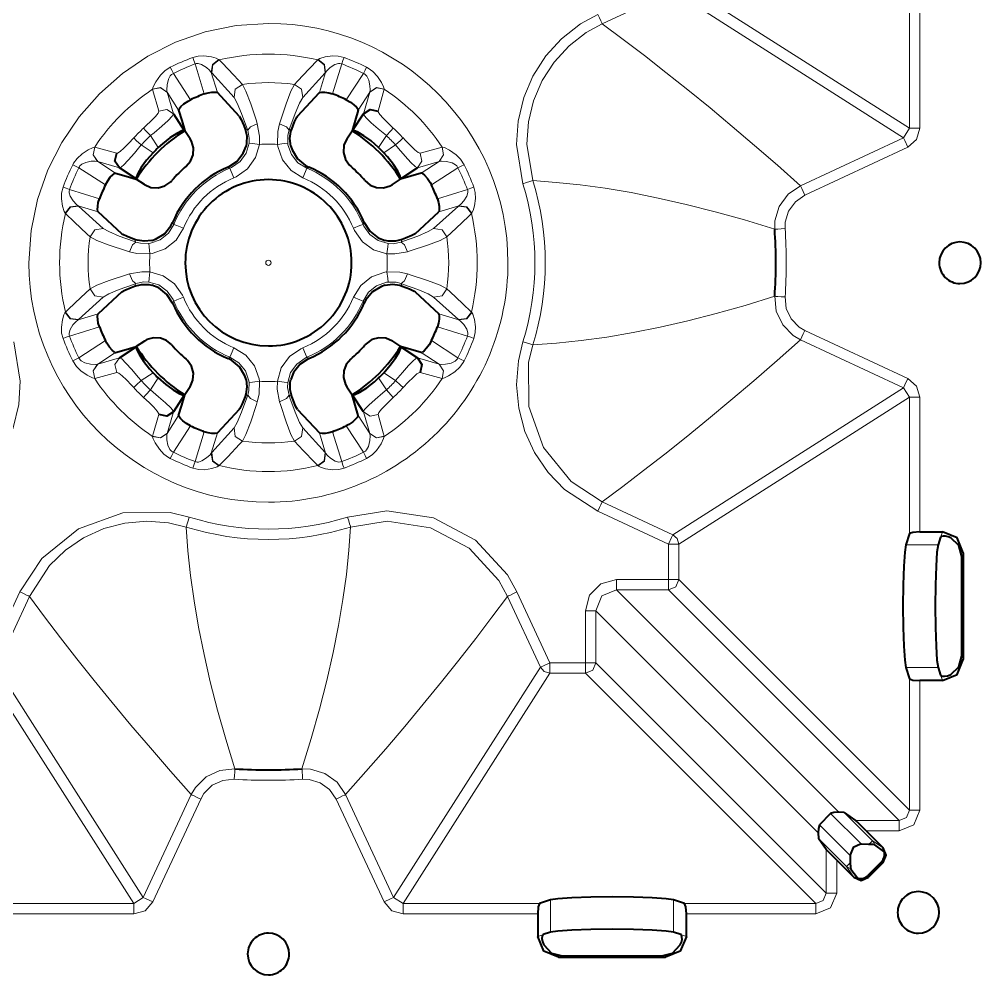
# Model space of a CAD drawing. Header units: millimetres. Extents: x 0 to 2941, y -405 to 1422.
# Drawn here: x 170.1 to 262.6, y 279.7 to 371.6 of the extents above; entities that cross this region are included whole.
import ezdxf

# ---------------------------------------------------------------- set-up
doc = ezdxf.new("R2010")
doc.units = ezdxf.units.MM
doc.layers.add('FINE', color=9, linetype='Continuous')
doc.layers.add('OUTLINE', color=7, linetype='Continuous')

msp = doc.modelspace()

# ---------------------------------------------------------------- linework, layer by layer
at = {"layer": 'FINE', "lineweight": 9}
for p, q in [((233.541, 375.257), (255.713, 361.132)), ((232.965, 374.352), (226.161, 371.179)), ((255.137, 360.227), (232.965, 374.352)), ((255.713, 361.132), (255.713, 374.247)), ((256.711, 374.08), (256.711, 361.132)), ((187.902, 364.438), (187.019, 367.323)), ((189.295, 367.736), (189.33, 367.704)), ((201.114, 367.323), (200.232, 364.438)), ((184.928, 366.416), (186.58, 363.873)), ((188.573, 366.501), (189.165, 364.566)), ((188.61, 366.456), (188.573, 366.501)), ((190.76, 364.08), (188.61, 366.456)), ((199.523, 366.456), (197.373, 364.08)), ((198.969, 364.566), (199.56, 366.501)), ((199.56, 366.501), (199.523, 366.456)), ((182.93, 364.886), (182.928, 364.898)), ((184.31, 364.621), (184.314, 364.611)), ((185.434, 362.887), (184.314, 364.611)), ((184.314, 364.611), (184.936, 362.524)), ((203.819, 364.611), (202.699, 362.887)), ((203.197, 362.524), (203.819, 364.611)), ((203.819, 364.611), (203.823, 364.621)), ((205.205, 364.898), (205.203, 364.886)), ((255.137, 360.227), (255.713, 361.132)), ((205.406, 360.424), (204.659, 359.274)), ((245.233, 355.609), (255.137, 360.227)), ((255.559, 359.322), (245.655, 354.704)), ((177.646, 357.943), (179.371, 356.823)), ((210.487, 357.943), (208.4, 357.321)), ((208.763, 356.823), (210.487, 357.943)), ((212.293, 357.329), (209.749, 355.678)), ((174.934, 355.238), (177.819, 354.355)), ((210.314, 354.355), (213.199, 355.238)), ((177.691, 353.092), (175.756, 353.684)), ((175.756, 353.684), (175.801, 353.647)), ((175.801, 353.647), (178.177, 351.497)), ((209.956, 351.497), (212.332, 353.647)), ((212.377, 353.684), (210.442, 353.092)), ((212.332, 353.647), (212.377, 353.684)), ((178.177, 344.884), (175.801, 342.733)), ((212.332, 342.733), (209.956, 344.884)), ((174.521, 343.419), (174.553, 343.454)), ((175.756, 342.697), (177.691, 343.288)), ((210.442, 343.288), (212.377, 342.697)), ((175.801, 342.733), (175.756, 342.697)), ((212.377, 342.697), (212.332, 342.733)), ((213.199, 341.143), (210.314, 342.025)), ((245.655, 341.677), (255.559, 337.059)), ((175.841, 339.052), (178.384, 340.703)), ((179.371, 339.558), (177.646, 338.438)), ((210.487, 338.438), (208.763, 339.558)), ((177.646, 338.438), (179.733, 339.06)), ((232.965, 322.029), (255.137, 336.154)), ((255.713, 335.249), (233.541, 321.124)), ((255.713, 322.134), (255.713, 335.249)), ((256.711, 335.249), (256.711, 322.3)), ((203.819, 331.77), (203.197, 333.857)), ((184.314, 331.77), (185.434, 333.494)), ((202.699, 333.494), (203.819, 331.77)), ((188.61, 329.925), (190.76, 332.301)), ((197.373, 332.301), (199.523, 329.925)), ((203.206, 329.965), (201.554, 332.508)), ((187.019, 329.058), (187.902, 331.943)), ((189.165, 331.815), (188.573, 329.88)), ((199.56, 329.88), (198.969, 331.815)), ((200.232, 331.943), (201.114, 329.058)), ((205.203, 331.495), (205.205, 331.483)), ((188.573, 329.88), (188.61, 329.925)), ((199.523, 329.925), (199.56, 329.88)), ((198.838, 328.645), (198.803, 328.677)), ((226.161, 325.202), (232.965, 322.029)), ((258.888, 322.3), (258.732, 321.816)), ((232.543, 317.714), (232.543, 321.124)), ((233.541, 321.124), (233.541, 317.714)), ((258.468, 321.059), (255.362, 321.059)), ((260.758, 319.937), (260.871, 320.289)), ((227.538, 317.714), (232.543, 317.714)), ((233.541, 317.714), (255.713, 295.542)), ((217.96, 316.518), (221.133, 309.714)), ((232.543, 316.716), (227.538, 316.716)), ((227.538, 316.716), (248.915, 295.339)), ((254.715, 294.544), (232.543, 316.716)), ((220.228, 309.292), (217.055, 316.096)), ((260.871, 310.01), (260.758, 310.363)), ((167.905, 309.292), (182.03, 287.12)), ((206.103, 287.12), (220.228, 309.292)), ((225.541, 309.714), (247.713, 287.542)), ((255.362, 309.241), (258.468, 309.241)), ((181.126, 286.544), (167, 308.716)), ((221.133, 308.716), (207.008, 286.544)), ((224.543, 308.716), (221.133, 308.716)), ((246.715, 286.544), (224.543, 308.716)), ((255.713, 295.542), (255.713, 308.166)), ((256.711, 307.999), (256.711, 295.542)), ((258.732, 308.484), (258.888, 307.999)), ((182.03, 287.12), (186.648, 297.024)), ((201.485, 297.024), (206.103, 287.12)), ((205.198, 286.698), (200.58, 296.602)), ((248.128, 295.198), (251.084, 292.241)), ((252.146, 292.593), (249.443, 295.297)), ((250.016, 291.172), (247.059, 294.129)), ((250.518, 294.544), (254.715, 294.544)), ((254.715, 293.546), (251.54, 293.546)), ((246.96, 292.814), (249.664, 290.111)), ((247.713, 287.542), (247.713, 291.739)), ((248.711, 290.717), (248.711, 287.542)), ((253.04, 290.583), (253.189, 290.484)), ((249.664, 290.111), (250.358, 289.071)), ((251.773, 289.068), (251.674, 289.217)), ((181.126, 286.544), (182.03, 287.12)), ((206.103, 287.12), (207.008, 286.544)), ((221.198, 283.789), (221.198, 286.895)), ((233.016, 286.895), (233.016, 283.789)), ((168.01, 286.544), (181.126, 286.544)), ((207.008, 286.544), (220.123, 286.544)), ((234.091, 286.544), (246.715, 286.544)), ((181.126, 285.546), (168.177, 285.546)), ((219.957, 285.546), (207.008, 285.546)), ((246.715, 285.546), (234.258, 285.546)), ((219.957, 283.369), (220.441, 283.526)), ((233.773, 283.526), (234.258, 283.369)), ((222.32, 281.499), (221.967, 281.386)), ((232.247, 281.386), (231.894, 281.499))]:
    msp.add_line(p, q, dxfattribs=at)
for points in [[(218.533, 355.797), (217.925, 359.585), (218.073, 361.829), (218.612, 364.079), (219.494, 366.147), (220.747, 368.091), (222.264, 369.749), (224.089, 371.17), (225.739, 372.084)], [(225.739, 372.084), (225.895, 371.749), (226.029, 371.462), (226.122, 371.262), (226.161, 371.179)], [(226.161, 371.179), (224.632, 370.332), (222.986, 369.058), (221.536, 367.481), (220.405, 365.734), (219.558, 363.765), (219.069, 361.741), (218.923, 359.602), (219.487, 356.094)], [(226.161, 371.179), (228.174, 369.687), (230.217, 368.132), (232.292, 366.513), (234.399, 364.831), (236.536, 363.085), (238.665, 361.308), (240.824, 359.469), (243.014, 357.57), (245.233, 355.609)], [(186.791, 367.943), (187.308, 368.073), (187.868, 368.099), (188.592, 368.001), (189.049, 367.866), (189.262, 367.764), (189.295, 367.736)], [(198.803, 367.704), (198.838, 367.736), (199.003, 367.833), (199.512, 367.994), (200.225, 368.098), (200.766, 368.081), (201.342, 367.943)], [(187.019, 367.323), (186.897, 367.654), (186.791, 367.943)], [(188.573, 366.501), (188.4, 366.717), (188.098, 366.985), (187.641, 367.27), (187.307, 367.364), (187.121, 367.354), (187.019, 367.323)], [(188.573, 366.501), (188.674, 367.262), (189.295, 367.736)], [(188.61, 366.456), (188.706, 367.228), (189.33, 367.704)], [(189.33, 367.704), (189.608, 367.415), (190.731, 366.238), (191.571, 365.346)], [(198.803, 367.704), (199.427, 367.228), (199.523, 366.456)], [(199.56, 366.501), (199.459, 367.262), (198.838, 367.736)], [(201.114, 367.323), (200.935, 367.365), (200.792, 367.361), (200.467, 367.258), (200.016, 366.97), (199.679, 366.659), (199.56, 366.501)], [(201.114, 367.323), (201.236, 367.654), (201.342, 367.943)], [(182.928, 364.898), (182.987, 365.106), (183.24, 365.608), (183.678, 366.235), (184.092, 366.653), (184.631, 367.008)], [(184.928, 366.416), (184.734, 366.298), (184.627, 366.188), (184.444, 365.854), (184.313, 365.301), (184.285, 364.83), (184.305, 364.638), (184.31, 364.621)], [(184.928, 366.416), (184.769, 366.732), (184.631, 367.008)], [(203.206, 366.416), (203.364, 366.732), (203.502, 367.008)], [(203.823, 364.621), (203.848, 364.838), (203.83, 365.222), (203.725, 365.752), (203.54, 366.142), (203.379, 366.315), (203.3, 366.369), (203.206, 366.416)], [(203.502, 367.008), (203.661, 366.922), (204.112, 366.592), (204.552, 366.115), (204.942, 365.522), (205.143, 365.114), (205.204, 364.92), (205.205, 364.898)], [(190.76, 364.08), (190.881, 364.89), (191.571, 365.346)], [(191.571, 365.346), (191.906, 364.707), (192.372, 363.497), (192.915, 361.835), (192.998, 361.563)], [(195.135, 361.563), (195.218, 361.835), (195.762, 363.497), (196.227, 364.707), (196.562, 365.346)], [(196.562, 365.346), (197.252, 364.89), (197.373, 364.08)], [(184.31, 364.621), (183.679, 365.041), (182.928, 364.898)], [(184.314, 364.611), (183.683, 365.032), (182.93, 364.886)], [(183.522, 362.778), (183.422, 363.133), (183.026, 364.546), (182.93, 364.886)], [(203.819, 364.611), (204.45, 365.032), (205.203, 364.886)], [(203.823, 364.621), (204.454, 365.041), (205.205, 364.898)], [(205.203, 364.886), (205.104, 364.535), (204.708, 363.122), (204.612, 362.778)], [(192.071, 360.942), (191.994, 361.168), (191.492, 362.547), (191.066, 363.552), (190.76, 364.08)], [(197.373, 364.08), (197.067, 363.552), (196.641, 362.547), (196.139, 361.168), (196.062, 360.942)], [(182.058, 361.146), (182.287, 361.36), (182.792, 361.844), (183.2, 362.265), (183.456, 362.584), (183.522, 362.778)], [(184.936, 362.524), (184.814, 362.294), (184.422, 361.888), (183.813, 361.341), (183.065, 360.705), (182.727, 360.424)], [(184.936, 362.524), (184.287, 362.948), (183.522, 362.778)], [(205.406, 360.424), (204.627, 361.077), (203.949, 361.668), (203.456, 362.14), (203.214, 362.449), (203.197, 362.524)], [(204.612, 362.778), (204.615, 362.712), (204.765, 362.461), (205.092, 362.095), (205.548, 361.643), (206.075, 361.146)], [(192.998, 361.563), (192.336, 361.26), (192.071, 360.942)], [(192.998, 361.563), (193.212, 360.359), (193.202, 359.585)], [(194.931, 359.585), (194.972, 360.834), (195.135, 361.563)], [(195.135, 361.563), (195.797, 361.26), (196.062, 360.942)], [(182.727, 360.424), (182.29, 360.896), (182.058, 361.146)], [(190.369, 357.285), (190.527, 357.354), (191.349, 357.928), (191.934, 358.74), (192.215, 359.701), (192.227, 360.186), (192.071, 360.942)], [(191.827, 361.057), (191.879, 361.033), (192.071, 360.942)], [(196.062, 360.942), (195.942, 360.484), (195.918, 359.701), (195.941, 359.539), (196.275, 358.595), (196.907, 357.813), (197.764, 357.285)], [(196.062, 360.942), (196.255, 361.033), (196.306, 361.057)], [(205.406, 360.424), (205.843, 360.896), (206.075, 361.146)], [(256.711, 361.132), (256.399, 360.059), (255.559, 359.322)], [(256.711, 361.132), (256.025, 361.132), (255.713, 361.132)], [(179.479, 358.735), (179.545, 358.739), (179.796, 358.889), (180.162, 359.216), (180.614, 359.672), (181.11, 360.199)], [(181.833, 359.53), (181.361, 359.966), (181.11, 360.199)], [(193.202, 359.585), (192.54, 359.663), (192.215, 359.701)], [(194.931, 359.585), (195.593, 359.663), (195.918, 359.701)], [(206.3, 359.53), (206.772, 359.966), (207.023, 360.199)], [(207.023, 360.199), (207.236, 359.97), (207.72, 359.465), (208.141, 359.057), (208.46, 358.801), (208.654, 358.735)], [(255.559, 359.322), (255.268, 359.944), (255.137, 360.227)], [(175.249, 357.626), (175.335, 357.785), (175.666, 358.236), (176.142, 358.676), (176.735, 359.066), (177.143, 359.266), (177.337, 359.328), (177.359, 359.329)], [(177.359, 359.329), (177.216, 358.578), (177.636, 357.947)], [(177.646, 357.943), (177.225, 358.574), (177.371, 359.327)], [(177.359, 359.329), (177.371, 359.327), (177.722, 359.228), (179.135, 358.832), (179.479, 358.735)], [(181.833, 359.53), (181.18, 358.751), (180.589, 358.073), (180.117, 357.58), (179.808, 357.338), (179.733, 357.321)], [(193.202, 359.585), (192.826, 358.305), (192.048, 357.221), (190.955, 356.455), (190.744, 356.362)], [(197.389, 356.362), (196.249, 357.067), (195.408, 358.111), (194.962, 359.37), (194.931, 359.585)], [(208.4, 357.321), (208.17, 357.443), (207.764, 357.834), (207.217, 358.444), (206.581, 359.192), (206.3, 359.53)], [(210.487, 357.943), (210.908, 358.574), (210.762, 359.327)], [(210.498, 357.947), (210.917, 358.578), (210.774, 359.329)], [(210.774, 359.329), (210.982, 359.27), (211.484, 359.017), (212.111, 358.579), (212.529, 358.165), (212.884, 357.626)], [(177.636, 357.947), (177.419, 357.972), (177.035, 357.954), (176.505, 357.848), (176.115, 357.664), (175.942, 357.503), (175.888, 357.424), (175.841, 357.329)], [(179.733, 357.321), (177.646, 357.943), (177.636, 357.947)], [(208.4, 357.321), (208.824, 357.97), (208.654, 358.735)], [(212.293, 357.329), (212.174, 357.523), (212.064, 357.63), (211.73, 357.813), (211.177, 357.944), (210.706, 357.971), (210.514, 357.952), (210.498, 357.947), (210.487, 357.943)], [(175.249, 357.626), (175.525, 357.488), (175.841, 357.329)], [(190.369, 357.285), (190.345, 357.3), (190.182, 357.405)], [(190.744, 356.362), (190.49, 356.988), (190.369, 357.285)], [(197.389, 356.362), (197.643, 356.988), (197.764, 357.285)], [(197.952, 357.405), (197.788, 357.3), (197.764, 357.285)], [(212.293, 357.329), (212.609, 357.488), (212.884, 357.626)], [(218.533, 355.797), (218.886, 355.907), (219.189, 356.001), (219.399, 356.067), (219.487, 356.094)], [(242.752, 351.415), (239.848, 352.31), (237.013, 353.109), (234.249, 353.814), (231.559, 354.423), (228.947, 354.939), (226.459, 355.355), (224.051, 355.685), (221.726, 355.93), (219.487, 356.094)], [(174.553, 352.927), (174.521, 352.962), (174.423, 353.127), (174.263, 353.636), (174.159, 354.349), (174.176, 354.889), (174.314, 355.466)], [(174.314, 355.466), (174.603, 355.36), (174.934, 355.238)], [(174.934, 355.238), (174.892, 355.059), (174.897, 354.916), (174.999, 354.591), (175.287, 354.14), (175.598, 353.803), (175.756, 353.684)], [(212.377, 353.684), (212.594, 353.857), (212.861, 354.159), (213.146, 354.616), (213.24, 354.95), (213.231, 355.136), (213.199, 355.238)], [(213.82, 355.466), (213.531, 355.36), (213.199, 355.238)], [(213.82, 355.466), (213.95, 354.949), (213.976, 354.389), (213.877, 353.665), (213.743, 353.208), (213.64, 352.995), (213.612, 352.962), (213.58, 352.927)], [(242.752, 351.415), (242.775, 352.226), (243.191, 353.613), (244.042, 354.785), (245.233, 355.609)], [(245.655, 354.704), (245.499, 355.038), (245.365, 355.326), (245.272, 355.525), (245.233, 355.609)], [(245.655, 354.704), (244.74, 354.071), (244.085, 353.17), (243.766, 352.104), (243.748, 351.481)], [(174.521, 352.962), (174.995, 353.583), (175.756, 353.684)], [(174.553, 352.927), (175.029, 353.551), (175.801, 353.647)], [(213.58, 352.927), (213.104, 353.551), (212.332, 353.647)], [(213.612, 352.962), (213.138, 353.583), (212.377, 353.684)], [(176.911, 350.686), (176.606, 350.972), (175.411, 352.104), (174.553, 352.927)], [(176.911, 350.686), (177.367, 351.376), (178.177, 351.497)], [(178.177, 351.497), (178.705, 351.191), (179.71, 350.765), (181.089, 350.263), (181.315, 350.186), (181.224, 350.378), (181.2, 350.43)], [(181.315, 350.186), (181.773, 350.066), (182.556, 350.042), (182.718, 350.065), (183.662, 350.399), (184.444, 351.031), (184.972, 351.888)], [(185.895, 351.513), (185.189, 350.373), (184.146, 349.532), (182.887, 349.086), (182.672, 349.055)], [(184.852, 352.075), (184.957, 351.912), (184.972, 351.888)], [(185.895, 351.513), (185.269, 351.767), (184.972, 351.888)], [(202.238, 351.513), (202.864, 351.767), (203.161, 351.888)], [(205.461, 349.055), (204.181, 349.431), (203.097, 350.209), (202.331, 351.303), (202.238, 351.513)], [(203.161, 351.888), (203.176, 351.912), (203.281, 352.075)], [(203.161, 351.888), (203.23, 351.73), (203.804, 350.908), (204.616, 350.323), (205.577, 350.042), (206.062, 350.03), (206.818, 350.186)], [(206.818, 350.186), (207.044, 350.263), (208.423, 350.765), (209.428, 351.191), (209.956, 351.497)], [(211.222, 350.686), (210.767, 351.376), (209.956, 351.497)], [(243.748, 351.481), (243.38, 351.456), (243.063, 351.435), (242.844, 351.421), (242.752, 351.415)], [(182.672, 349.055), (181.423, 349.095), (180.694, 349.259), (180.422, 349.342), (178.76, 349.885), (177.55, 350.351), (176.911, 350.686)], [(211.222, 350.686), (210.583, 350.351), (209.373, 349.885), (207.711, 349.342), (207.439, 349.259)], [(180.694, 349.259), (180.997, 349.921), (181.315, 350.186)], [(182.672, 349.055), (182.594, 349.717), (182.556, 350.042)], [(205.461, 349.055), (205.539, 349.717), (205.577, 350.042)], [(206.933, 350.43), (206.909, 350.378), (206.818, 350.186)], [(207.439, 349.259), (207.137, 349.921), (206.818, 350.186)], [(207.439, 349.259), (206.235, 349.045), (205.461, 349.055)], [(176.911, 345.694), (177.55, 346.03), (178.76, 346.495), (180.422, 347.039), (180.694, 347.122), (181.898, 347.336), (182.672, 347.326)], [(180.694, 347.122), (180.997, 346.459), (181.315, 346.195)], [(182.672, 347.326), (182.594, 346.664), (182.556, 346.339)], [(182.672, 347.326), (183.953, 346.95), (185.036, 346.171), (185.802, 345.078), (185.895, 344.868)], [(202.238, 344.868), (202.944, 346.008), (203.987, 346.849), (205.246, 347.295), (205.461, 347.326)], [(205.461, 347.326), (205.539, 346.664), (205.577, 346.339)], [(205.461, 347.326), (206.71, 347.285), (207.439, 347.122), (207.711, 347.039), (209.373, 346.495), (210.583, 346.03), (211.222, 345.694)], [(207.439, 347.122), (207.137, 346.459), (206.818, 346.195)], [(181.315, 346.195), (181.089, 346.118), (179.71, 345.616), (178.705, 345.19), (178.177, 344.884)], [(181.2, 345.951), (181.224, 346.002), (181.315, 346.195)], [(184.972, 344.493), (184.903, 344.651), (184.329, 345.473), (183.517, 346.058), (182.556, 346.339), (182.071, 346.351), (181.315, 346.195)], [(206.818, 346.195), (206.36, 346.315), (205.577, 346.339), (205.416, 346.316), (204.471, 345.982), (203.689, 345.35), (203.161, 344.493)], [(209.956, 344.884), (209.428, 345.19), (208.423, 345.616), (207.044, 346.118), (206.818, 346.195)], [(206.818, 346.195), (206.909, 346.002), (206.933, 345.951)], [(174.553, 343.454), (174.842, 343.732), (176.019, 344.855), (176.911, 345.694)], [(176.911, 345.694), (177.367, 345.005), (178.177, 344.884)], [(211.222, 345.694), (210.767, 345.005), (209.956, 344.884)], [(211.222, 345.694), (211.527, 345.409), (212.722, 344.277), (213.58, 343.454)], [(219.487, 340.287), (221.768, 340.454), (224.137, 340.706), (226.593, 341.046), (229.131, 341.476), (231.749, 341.998), (234.395, 342.603), (237.113, 343.298), (239.899, 344.086), (242.752, 344.966)], [(243.748, 344.9), (243.38, 344.925), (243.063, 344.946), (242.844, 344.96), (242.752, 344.966)], [(245.233, 340.772), (244.533, 341.183), (243.518, 342.215), (242.901, 343.526), (242.752, 344.966)], [(243.748, 344.9), (243.862, 343.793), (244.336, 342.786), (245.117, 341.993), (245.655, 341.677)], [(184.972, 344.493), (184.957, 344.469), (184.852, 344.305)], [(185.895, 344.868), (185.269, 344.614), (184.972, 344.493)], [(202.238, 344.868), (202.864, 344.614), (203.161, 344.493)], [(203.281, 344.305), (203.176, 344.469), (203.161, 344.493)], [(174.314, 340.915), (174.183, 341.432), (174.157, 341.992), (174.256, 342.716), (174.391, 343.173), (174.493, 343.386), (174.521, 343.419)], [(174.521, 343.419), (174.995, 342.798), (175.756, 342.697)], [(174.553, 343.454), (175.029, 342.83), (175.801, 342.733)], [(213.58, 343.454), (213.104, 342.83), (212.332, 342.733)], [(213.612, 343.419), (213.138, 342.798), (212.377, 342.697)], [(213.58, 343.454), (213.612, 343.419), (213.71, 343.254), (213.87, 342.745), (213.974, 342.032), (213.958, 341.491), (213.82, 340.915)], [(175.756, 342.697), (175.539, 342.523), (175.272, 342.222), (174.988, 341.765), (174.893, 341.431), (174.903, 341.245), (174.934, 341.143)], [(213.199, 341.143), (213.241, 341.322), (213.237, 341.465), (213.134, 341.79), (212.846, 342.241), (212.535, 342.578), (212.377, 342.697)], [(245.655, 341.677), (245.499, 341.342), (245.365, 341.055), (245.272, 340.856), (245.233, 340.772)], [(169.6, 340.584), (170.208, 336.796), (170.06, 334.552), (169.522, 332.301), (168.639, 330.234), (167.386, 328.29), (165.869, 326.632), (164.044, 325.211), (162.394, 324.297)], [(174.314, 340.915), (174.603, 341.021), (174.934, 341.143)], [(213.82, 340.915), (213.531, 341.021), (213.199, 341.143)], [(232.543, 321.124), (225.739, 324.297), (222.527, 326.394), (220.966, 328.013), (219.663, 329.925), (218.727, 331.969), (218.13, 334.203), (217.923, 336.441), (218.1, 338.747), (218.533, 340.584)], [(218.533, 340.583), (218.886, 340.474), (219.189, 340.38), (219.399, 340.314), (219.487, 340.287)], [(219.487, 340.287), (219.085, 338.586), (219.113, 334.377), (220.532, 330.415), (223.186, 327.144), (226.161, 325.202)], [(245.233, 340.772), (242.974, 338.776), (240.745, 336.844), (238.548, 334.975), (236.382, 333.17), (234.247, 331.428), (232.18, 329.779), (230.144, 328.192), (228.137, 326.666), (226.161, 325.202)], [(255.713, 335.249), (255.137, 336.154), (245.233, 340.772)], [(190.744, 340.019), (190.49, 339.393), (190.369, 339.096)], [(194.931, 336.796), (195.307, 338.076), (196.086, 339.16), (197.179, 339.926), (197.389, 340.019)], [(197.389, 340.019), (197.643, 339.393), (197.764, 339.096)], [(175.841, 339.052), (175.525, 338.893), (175.249, 338.755)], [(177.359, 337.051), (177.151, 337.111), (176.649, 337.364), (176.022, 337.801), (175.604, 338.216), (175.249, 338.755)], [(175.841, 339.052), (175.959, 338.858), (176.069, 338.751), (176.403, 338.568), (176.956, 338.437), (177.427, 338.409), (177.619, 338.429), (177.636, 338.434), (177.646, 338.438)], [(177.636, 338.434), (177.216, 337.803), (177.359, 337.051)], [(177.646, 338.438), (177.225, 337.807), (177.371, 337.054)], [(179.733, 339.06), (179.309, 338.411), (179.479, 337.646)], [(179.733, 339.06), (179.963, 338.938), (180.369, 338.546), (180.916, 337.937), (181.552, 337.189), (181.833, 336.851)], [(190.182, 338.976), (190.345, 339.081), (190.369, 339.096)], [(192.071, 335.439), (192.191, 335.897), (192.215, 336.68), (192.192, 336.841), (191.858, 337.786), (191.226, 338.568), (190.369, 339.096)], [(197.764, 339.096), (197.606, 339.027), (196.784, 338.453), (196.199, 337.641), (195.918, 336.68), (195.906, 336.194), (196.062, 335.439)], [(197.764, 339.096), (197.788, 339.081), (197.952, 338.976)], [(206.3, 336.851), (206.953, 337.63), (207.544, 338.308), (208.016, 338.801), (208.325, 339.043), (208.4, 339.06)], [(208.4, 339.06), (210.487, 338.438), (210.498, 338.434)], [(210.487, 338.438), (210.908, 337.807), (210.762, 337.054)], [(210.498, 338.434), (210.714, 338.409), (211.098, 338.427), (211.628, 338.533), (212.018, 338.716), (212.191, 338.878), (212.245, 338.957), (212.293, 339.052)], [(210.774, 337.051), (210.917, 337.803), (210.498, 338.434)], [(212.884, 338.755), (212.798, 338.596), (212.468, 338.145), (211.991, 337.705), (211.398, 337.315), (210.99, 337.114), (210.796, 337.053), (210.774, 337.051)], [(212.884, 338.755), (212.609, 338.893), (212.293, 339.052)], [(181.11, 336.182), (180.897, 336.41), (180.413, 336.916), (179.992, 337.324), (179.673, 337.58), (179.479, 337.646), (179.124, 337.546), (177.712, 337.15), (177.371, 337.054), (177.359, 337.051)], [(208.654, 337.646), (208.588, 337.642), (208.338, 337.492), (207.971, 337.165), (207.519, 336.709), (207.023, 336.182)], [(181.833, 336.851), (181.361, 336.414), (181.11, 336.182)], [(193.202, 336.796), (192.54, 336.718), (192.215, 336.68)], [(193.202, 336.796), (193.161, 335.547), (192.998, 334.818)], [(196.562, 331.035), (196.227, 331.674), (195.762, 332.884), (195.218, 334.546), (195.135, 334.818), (194.921, 336.022), (194.931, 336.796)], [(194.931, 336.796), (195.593, 336.718), (195.918, 336.68)], [(206.3, 336.851), (206.772, 336.414), (207.023, 336.182)], [(255.559, 337.059), (255.268, 336.437), (255.137, 336.154)], [(255.559, 337.059), (256.399, 336.322), (256.711, 335.249)], [(182.727, 335.957), (182.29, 335.485), (182.058, 335.234)], [(182.727, 335.957), (183.506, 335.304), (184.184, 334.713), (184.677, 334.241), (184.919, 333.932), (184.936, 333.857)], [(203.197, 333.857), (203.319, 334.087), (203.711, 334.493), (204.32, 335.04), (205.068, 335.676), (205.406, 335.957)], [(205.406, 335.957), (205.843, 335.485), (206.075, 335.234)], [(183.522, 333.603), (183.518, 333.669), (183.368, 333.919), (183.041, 334.286), (182.585, 334.738), (182.058, 335.234)], [(190.76, 332.301), (191.066, 332.829), (191.492, 333.834), (191.994, 335.213), (192.071, 335.439)], [(192.998, 334.818), (192.915, 334.546), (192.372, 332.884), (191.906, 331.674), (191.571, 331.035)], [(192.071, 335.439), (191.879, 335.348), (191.827, 335.324)], [(192.998, 334.818), (192.336, 335.12), (192.071, 335.439)], [(195.135, 334.818), (195.797, 335.12), (196.062, 335.439)], [(196.306, 335.324), (196.255, 335.348), (196.062, 335.439)], [(196.062, 335.439), (196.139, 335.213), (196.641, 333.834), (197.067, 332.829), (197.373, 332.301)], [(206.075, 335.234), (205.847, 335.021), (205.341, 334.537), (204.933, 334.116), (204.677, 333.797), (204.612, 333.603), (204.711, 333.248), (205.107, 331.835), (205.203, 331.495)], [(256.711, 335.249), (256.025, 335.249), (255.713, 335.249)], [(184.936, 333.857), (184.314, 331.77), (184.31, 331.759)], [(203.197, 333.857), (203.846, 333.433), (204.612, 333.603)], [(182.928, 331.483), (182.93, 331.495), (183.029, 331.846), (183.425, 333.259), (183.522, 333.603)], [(191.571, 331.035), (190.881, 331.49), (190.76, 332.301)], [(197.373, 332.301), (197.252, 331.49), (196.562, 331.035)], [(184.31, 331.759), (183.679, 331.34), (182.928, 331.483)], [(184.631, 329.373), (184.473, 329.459), (184.021, 329.789), (183.581, 330.265), (183.191, 330.859), (182.991, 331.267), (182.929, 331.461), (182.928, 331.483)], [(184.314, 331.77), (183.683, 331.349), (182.93, 331.495)], [(184.31, 331.759), (184.285, 331.543), (184.304, 331.159), (184.409, 330.629), (184.593, 330.239), (184.755, 330.066), (184.833, 330.012), (184.928, 329.965)], [(191.571, 331.035), (191.285, 330.73), (190.153, 329.535), (189.33, 328.677)], [(198.803, 328.677), (198.525, 328.966), (197.402, 330.142), (196.562, 331.035)], [(203.206, 329.965), (203.399, 330.083), (203.506, 330.193), (203.689, 330.527), (203.82, 331.08), (203.848, 331.551), (203.828, 331.743), (203.823, 331.759), (203.819, 331.77)], [(205.205, 331.483), (205.146, 331.275), (204.893, 330.773), (204.455, 330.146), (204.041, 329.728), (203.502, 329.373)], [(203.819, 331.77), (204.45, 331.349), (205.203, 331.495)], [(203.823, 331.759), (204.454, 331.34), (205.205, 331.483)], [(184.928, 329.965), (184.769, 329.648), (184.631, 329.373)], [(187.019, 329.058), (187.198, 329.015), (187.341, 329.02), (187.666, 329.123), (188.117, 329.411), (188.454, 329.722), (188.573, 329.88)], [(188.573, 329.88), (188.674, 329.119), (189.295, 328.645)], [(189.33, 328.677), (188.706, 329.153), (188.61, 329.925)], [(199.523, 329.925), (199.427, 329.153), (198.803, 328.677)], [(199.56, 329.88), (199.459, 329.119), (198.838, 328.645)], [(199.56, 329.88), (199.734, 329.663), (200.035, 329.396), (200.492, 329.111), (200.826, 329.016), (201.012, 329.026), (201.114, 329.058)], [(203.206, 329.965), (203.364, 329.648), (203.502, 329.373)], [(187.019, 329.058), (186.897, 328.726), (186.791, 328.437)], [(189.33, 328.677), (189.295, 328.645), (189.13, 328.547), (188.621, 328.387), (187.908, 328.283), (187.368, 328.3), (186.791, 328.437)], [(201.342, 328.437), (200.825, 328.307), (200.265, 328.281), (199.542, 328.38), (199.084, 328.514), (198.872, 328.617), (198.838, 328.645)], [(201.114, 329.058), (201.236, 328.726), (201.342, 328.437)], [(225.739, 324.297), (225.895, 324.632), (226.029, 324.919), (226.122, 325.119), (226.161, 325.202)], [(170.173, 316.518), (172.27, 319.73), (175.801, 322.594), (180.08, 324.127), (184.623, 324.157), (186.46, 323.724)], [(186.163, 322.77), (186.19, 322.858), (186.256, 323.068), (186.35, 323.371), (186.46, 323.724)], [(201.674, 323.724), (205.461, 324.332), (209.956, 323.646), (213.967, 321.51), (217.046, 318.168), (217.96, 316.518)], [(201.97, 322.77), (201.943, 322.858), (201.878, 323.068), (201.783, 323.371), (201.674, 323.724)], [(186.163, 322.77), (184.462, 323.172), (182.387, 323.336), (180.254, 323.144), (178.241, 322.612), (176.291, 321.725), (174.567, 320.556), (173.02, 319.071), (171.078, 316.096)], [(186.163, 322.77), (186.33, 320.489), (186.582, 318.12), (186.922, 315.664), (187.352, 313.126), (187.874, 310.508), (188.479, 307.862), (189.174, 305.144), (189.962, 302.358), (190.842, 299.505)], [(197.291, 299.505), (198.186, 302.409), (198.986, 305.244), (199.69, 308.008), (200.299, 310.698), (200.815, 313.31), (201.232, 315.798), (201.561, 318.206), (201.807, 320.531), (201.97, 322.77)], [(217.055, 316.096), (216.208, 317.625), (213.357, 320.721), (209.641, 322.699), (205.478, 323.334), (201.97, 322.77)], [(232.543, 321.124), (232.833, 321.746), (232.965, 322.029)], [(232.965, 322.029), (233.384, 321.66), (233.541, 321.124)], [(232.543, 321.124), (233.229, 321.124), (233.541, 321.124)], [(224.543, 314.719), (224.944, 316.217), (226.04, 317.313), (227.538, 317.714)], [(227.538, 316.716), (227.538, 317.028), (227.538, 317.714)], [(232.543, 316.716), (232.543, 317.028), (232.543, 317.714)], [(232.543, 317.714), (233.229, 317.714), (233.541, 317.714)], [(233.541, 317.714), (233.248, 317.009), (232.543, 316.716)], [(163.59, 314.719), (163.59, 309.714), (167, 309.714), (170.173, 316.518)], [(171.078, 316.096), (170.995, 316.135), (170.795, 316.228), (170.508, 316.362), (170.173, 316.518)], [(217.055, 316.096), (217.138, 316.135), (217.338, 316.228), (217.625, 316.362), (217.96, 316.518)], [(227.538, 316.716), (226.124, 316.133), (225.541, 314.719)], [(171.078, 316.096), (167.905, 309.292), (167.537, 308.873), (167, 308.716)], [(186.648, 297.024), (184.652, 299.283), (182.72, 301.512), (180.851, 303.709), (179.046, 305.875), (177.304, 308.01), (175.655, 310.077), (174.068, 312.113), (172.542, 314.12), (171.078, 316.096)], [(217.055, 316.096), (215.563, 314.083), (214.008, 312.04), (212.389, 309.965), (210.707, 307.859), (208.961, 305.721), (207.184, 303.592), (205.345, 301.432), (203.446, 299.243), (201.485, 297.024)], [(221.133, 309.714), (224.543, 309.714), (224.543, 314.719)], [(225.541, 314.719), (225.229, 314.719), (224.543, 314.719)], [(246.918, 293.342), (225.541, 314.719), (225.541, 309.714)], [(220.228, 309.292), (220.511, 309.424), (221.133, 309.714)], [(221.133, 308.716), (220.597, 308.873), (220.228, 309.292)], [(221.133, 308.716), (221.133, 309.028), (221.133, 309.714)], [(224.543, 308.716), (224.543, 309.028), (224.543, 309.714)], [(225.541, 309.714), (225.229, 309.714), (224.543, 309.714)], [(225.541, 309.714), (225.248, 309.009), (224.543, 308.716)], [(186.648, 297.024), (187.059, 297.724), (188.092, 298.739), (189.402, 299.356), (190.842, 299.505)], [(190.842, 299.505), (190.836, 299.413), (190.822, 299.193), (190.801, 298.877), (190.776, 298.509)], [(197.291, 299.505), (197.297, 299.413), (197.311, 299.194), (197.332, 298.877), (197.357, 298.509)], [(197.291, 299.505), (198.102, 299.482), (199.489, 299.066), (200.661, 298.215), (201.485, 297.024)], [(190.776, 298.509), (189.669, 298.395), (188.662, 297.921), (187.869, 297.14), (187.553, 296.602), (182.935, 286.698)], [(200.58, 296.602), (199.947, 297.517), (199.047, 298.172), (197.98, 298.491), (197.357, 298.509)], [(186.648, 297.024), (186.732, 296.985), (186.931, 296.892), (187.218, 296.758), (187.553, 296.602)], [(201.485, 297.024), (201.402, 296.985), (201.202, 296.892), (200.915, 296.758), (200.58, 296.602)], [(254.715, 294.544), (255.422, 294.835), (255.713, 295.542)], [(256.711, 295.542), (256.127, 294.13), (254.715, 293.546)], [(256.711, 295.542), (256.025, 295.542), (255.713, 295.542)], [(254.715, 294.544), (254.715, 294.232), (254.715, 293.546)], [(251.786, 292.234), (252.047, 292.494), (252.146, 292.593)], [(253.186, 291.899), (252.146, 292.593), (252.293, 292.405), (252.391, 292.187)], [(249.664, 290.111), (249.763, 290.211), (250.023, 290.47)], [(249.664, 290.111), (249.852, 289.964), (250.07, 289.866)], [(182.935, 286.698), (182.198, 285.858), (181.126, 285.546)], [(182.03, 287.12), (182.313, 286.989), (182.935, 286.698)], [(206.103, 287.12), (205.82, 286.989), (205.198, 286.698)], [(207.008, 285.546), (205.935, 285.858), (205.198, 286.698)], [(246.715, 286.544), (247.422, 286.835), (247.713, 287.542)], [(248.711, 287.542), (248.127, 286.13), (246.715, 285.546)], [(248.711, 287.542), (248.025, 287.542), (247.713, 287.542)], [(181.126, 286.544), (181.126, 286.232), (181.126, 285.546)], [(207.008, 286.544), (207.008, 286.232), (207.008, 285.546)], [(246.715, 286.544), (246.715, 286.232), (246.715, 285.546)]]:
    msp.add_lwpolyline(points, dxfattribs=at)
for points in [[(171.032, 348.19, 0.414213), (194.067, 325.156, 0.414214), (217.101, 348.19, 0.414213), (194.067, 371.225), (190.959, 371.013), (187.973, 370.396), (185.136, 369.403), (182.478, 368.061), (180.027, 366.4), (177.811, 364.446), (175.857, 362.23), (174.196, 359.779), (172.854, 357.121), (171.861, 354.284), (171.244, 351.298)], [(194.321, 348.19, 0.414164), (194.067, 348.445, 0.414313), (193.813, 348.19, 0.414313), (194.067, 347.937, 0.414065)]]:
    msp.add_lwpolyline(points, format="xyb", close=True, dxfattribs=at)
for points in [[(196.562, 365.346), (196.848, 365.651), (197.98, 366.846), (198.803, 367.704, 0.119636), (189.33, 367.704)], [(186.791, 367.943, 0.027936), (184.631, 367.008)], [(187.019, 367.323, 0.027983), (184.928, 366.416)], [(201.554, 363.873), (203.206, 366.416, 0.027944), (201.114, 367.323)], [(203.502, 367.008, 0.027967), (201.342, 367.943)], [(196.562, 365.346, 0.072318), (191.571, 365.346)], [(182.928, 364.898, 0.099028), (177.359, 359.329)], [(208.654, 358.735), (209.009, 358.835), (210.422, 359.231), (210.762, 359.327), (210.774, 359.329, 0.099014), (205.205, 364.898)], [(182.058, 361.147, 0.018983), (181.11, 360.199)], [(207.023, 360.199, 0.018958), (206.075, 361.147)], [(183.474, 359.274), (182.727, 360.424, 0.018872), (181.833, 359.53), (182.983, 358.782)], [(205.15, 358.782), (206.3, 359.53, 0.018817), (205.406, 360.424)], [(194.931, 359.585, 0.037961), (193.202, 359.585)], [(175.249, 357.626, 0.027938), (174.314, 355.466)], [(178.384, 355.678), (175.841, 357.329, 0.028033), (174.934, 355.238)], [(190.369, 357.285, 0.202295), (184.972, 351.888)], [(203.161, 351.888, 0.202308), (197.764, 357.285)], [(213.199, 355.238, 0.027956), (212.293, 357.329)], [(213.819, 355.466, 0.028016), (212.884, 357.626)], [(190.744, 356.362, 0.202315), (185.895, 351.513)], [(202.238, 351.513, 0.202305), (197.389, 356.362)], [(219.487, 340.287, 0.151871), (219.487, 356.094)], [(218.533, 340.584, 0.151875), (218.533, 355.798)], [(174.553, 352.927, 0.119638), (174.553, 343.454)], [(213.58, 343.454, 0.119638), (213.58, 352.927), (213.291, 352.649), (212.114, 351.526), (211.222, 350.686)], [(243.748, 344.9, 0.033071), (243.748, 351.481)], [(176.911, 350.686, 0.072345), (176.911, 345.695)], [(211.222, 345.695, 0.072338), (211.222, 350.686)], [(182.672, 349.055, 0.037827), (182.672, 347.326)], [(205.461, 347.326, 0.037857), (205.461, 349.055)], [(184.972, 344.493, 0.202316), (190.369, 339.096)], [(185.895, 344.868, 0.202313), (190.744, 340.019)], [(197.389, 340.019, 0.202325), (202.238, 344.868)], [(197.764, 339.096, 0.202351), (203.161, 344.493)], [(177.819, 342.025), (174.934, 341.143, 0.027945), (175.841, 339.052)], [(174.314, 340.915, 0.027917), (175.249, 338.755)], [(209.749, 340.703), (212.293, 339.052, 0.028018), (213.199, 341.143)], [(212.884, 338.755, 0.027955), (213.819, 340.915)], [(190.744, 340.019), (191.884, 339.313), (192.725, 338.27), (193.171, 337.011), (193.202, 336.796, 0.037803), (194.931, 336.796)], [(182.983, 337.598), (181.833, 336.851, 0.018969), (182.727, 335.957), (183.474, 337.107)], [(204.659, 337.107), (205.406, 335.957, 0.019033), (206.3, 336.851), (205.15, 337.598)], [(205.205, 331.483, 0.099004), (210.774, 337.052), (210.762, 337.054), (210.411, 337.153), (208.998, 337.549), (208.654, 337.646)], [(177.359, 337.052, 0.099), (182.928, 331.483)], [(181.11, 336.182, 0.018901), (182.058, 335.234)], [(206.075, 335.234, 0.018978), (207.023, 336.182)], [(186.58, 332.508), (184.928, 329.965, 0.028025), (187.019, 329.058)], [(191.571, 331.035, 0.072369), (196.562, 331.035)], [(184.631, 329.373, 0.027965), (186.791, 328.438)], [(201.114, 329.058, 0.027951), (203.206, 329.965)], [(201.342, 328.438, 0.028004), (203.502, 329.373)], [(189.33, 328.677, 0.11961), (198.803, 328.677)], [(186.459, 323.724, 0.151863), (201.674, 323.724)], [(186.163, 322.77, 0.151876), (201.97, 322.77)], [(190.776, 298.509, 0.033099), (197.357, 298.509)]]:
    msp.add_lwpolyline(points, format="xyb", dxfattribs=at)
at = {"layer": 'OUTLINE', "lineweight": 40}
for p, q in [((189.165, 364.566), (189.127, 364.588)), ((191.265, 362.297), (189.165, 364.566)), ((196.868, 362.297), (198.969, 364.566)), ((199.007, 364.588), (198.969, 364.566)), ((184.936, 362.524), (185.978, 360.92)), ((202.155, 360.92), (203.197, 362.524)), ((202.699, 362.887), (202.407, 361.885)), ((202.699, 362.887), (202.658, 363.005)), ((202.407, 361.885), (202.118, 360.901)), ((186.015, 360.901), (185.978, 360.92)), ((201.597, 360.123), (202.118, 360.901)), ((202.118, 360.901), (202.155, 360.92)), ((181.337, 356.279), (179.733, 357.321)), ((208.4, 357.321), (206.796, 356.279)), ((179.371, 356.823), (179.252, 356.782)), ((179.371, 356.823), (180.372, 356.531)), ((180.372, 356.531), (181.356, 356.242)), ((181.356, 356.242), (181.337, 356.279)), ((182.135, 355.72), (181.356, 356.242)), ((206.778, 356.242), (206.796, 356.279)), ((177.669, 353.131), (177.691, 353.092)), ((179.96, 350.992), (177.691, 353.092)), ((208.173, 350.992), (210.442, 353.092)), ((210.442, 353.092), (210.464, 353.131)), ((179.96, 345.389), (177.691, 343.288)), ((208.173, 345.389), (210.442, 343.288)), ((177.691, 343.288), (177.669, 343.25)), ((210.464, 343.25), (210.442, 343.288)), ((182.135, 340.66), (181.356, 340.139)), ((205.999, 340.66), (206.778, 340.139)), ((179.733, 339.06), (181.337, 340.101)), ((181.356, 340.139), (181.337, 340.101)), ((207.761, 339.85), (206.778, 340.139)), ((206.778, 340.139), (206.796, 340.101)), ((206.796, 340.101), (208.4, 339.06)), ((208.763, 339.558), (207.761, 339.85)), ((208.763, 339.558), (208.881, 339.599)), ((186.537, 336.258), (186.015, 335.479)), ((201.597, 336.258), (202.118, 335.479)), ((185.978, 335.461), (184.936, 333.857)), ((185.726, 334.496), (186.015, 335.479)), ((202.118, 335.479), (202.155, 335.461)), ((203.197, 333.857), (202.155, 335.461)), ((185.434, 333.494), (185.726, 334.496)), ((191.265, 334.084), (189.165, 331.815)), ((196.868, 334.084), (198.969, 331.815)), ((185.434, 333.494), (185.475, 333.376)), ((189.127, 331.793), (189.165, 331.815)), ((198.969, 331.815), (199.007, 331.793)), ((255.713, 322.134), (255.362, 321.059)), ((256.711, 322.3), (258.888, 322.3)), ((258.701, 321.781), (258.468, 321.059)), ((258.732, 321.816), (258.701, 321.781)), ((260.758, 310.363), (260.758, 319.937)), ((260.871, 320.289), (260.871, 310.01)), ((255.362, 309.241), (255.713, 308.166)), ((258.468, 309.241), (258.701, 308.518)), ((258.888, 307.999), (256.711, 307.999)), ((258.701, 308.518), (258.732, 308.484)), ((248.128, 295.198), (247.059, 294.129)), ((249.443, 295.297), (248.915, 295.339)), ((249.443, 295.297), (250.518, 294.544)), ((246.918, 293.342), (246.96, 292.814)), ((251.54, 293.546), (253.186, 291.899)), ((247.713, 291.739), (246.96, 292.814)), ((251.084, 292.241), (251.015, 292.241)), ((251.786, 292.234), (251.084, 292.241)), ((253.238, 291.556), (252.391, 292.187)), ((250.358, 289.071), (248.711, 290.717)), ((253.015, 290.558), (251.699, 289.242)), ((253.189, 290.484), (251.773, 289.068)), ((253.015, 290.558), (253.04, 290.583)), ((250.07, 289.866), (250.701, 289.02)), ((251.674, 289.217), (251.699, 289.242)), ((221.198, 286.895), (220.123, 286.544)), ((219.957, 285.546), (219.957, 283.369)), ((234.258, 283.369), (234.258, 285.546)), ((220.476, 283.556), (220.441, 283.526)), ((221.198, 283.789), (220.476, 283.556)), ((233.739, 283.556), (233.016, 283.789)), ((233.773, 283.526), (233.739, 283.556)), ((221.967, 281.386), (232.247, 281.386)), ((222.32, 281.499), (231.894, 281.499))]:
    msp.add_line(p, q, dxfattribs=at)
for points in [[(187.901, 364.438, 0.020716), (186.58, 363.873)], [(201.554, 363.873, 0.020646), (200.232, 364.438)], [(186.537, 360.123), (186.015, 360.901, 0.110837), (181.356, 356.242)], [(205.999, 355.72), (206.778, 356.242, 0.110836), (202.118, 360.901)], [(183.474, 359.274, 0.011157), (182.983, 358.783)], [(205.15, 358.783, 0.011161), (204.659, 359.274)], [(186.158, 357.477, 0.040057), (184.78, 356.099)], [(190.182, 357.405, 0.195645), (184.852, 352.075)], [(203.281, 352.075, 0.195645), (197.952, 357.405)], [(203.353, 356.099, 0.040062), (201.975, 357.477)], [(178.384, 355.678, 0.020658), (177.819, 354.356)], [(210.314, 354.356, 0.020738), (209.749, 355.678)], [(242.752, 344.966, 0.033086), (242.752, 351.415)], [(184.852, 344.306, 0.195651), (190.182, 338.976)], [(197.952, 338.976, 0.195652), (203.281, 344.306)], [(177.819, 342.025, 0.020687), (178.384, 340.703)], [(209.749, 340.703, 0.0206), (210.314, 342.025)], [(184.78, 340.282, 0.040087), (186.158, 338.905)], [(201.975, 338.905, 0.040095), (203.353, 340.282)], [(181.356, 340.139, 0.110839), (186.015, 335.479), (185.978, 335.461)], [(202.118, 335.479, 0.110833), (206.778, 340.139)], [(182.983, 337.598, 0.011276), (183.474, 337.107)], [(204.659, 337.107, 0.011351), (205.15, 337.598)], [(186.58, 332.508, 0.020635), (187.901, 331.943)], [(200.232, 331.943, 0.020812), (201.554, 332.508)], [(190.842, 299.505, 0.033094), (197.291, 299.505)]]:
    msp.add_lwpolyline(points, format="xyb", dxfattribs=at)
for points in [[(187.902, 364.438), (188.274, 364.551), (188.619, 364.609), (188.91, 364.619), (189.11, 364.593), (189.127, 364.588)], [(199.007, 364.588), (199.192, 364.618), (199.494, 364.611), (199.874, 364.548), (200.232, 364.438)], [(185.475, 363.005), (185.651, 363.213), (185.946, 363.479), (186.336, 363.744), (186.58, 363.873)], [(201.554, 363.873), (201.957, 363.645), (202.29, 363.394), (202.536, 363.156), (202.658, 363.005)], [(185.475, 363.005), (185.447, 362.958), (185.434, 362.887)], [(185.434, 362.887), (185.726, 361.885), (186.015, 360.901)], [(203.197, 362.524), (203.846, 362.948), (204.612, 362.778)], [(191.265, 362.297), (191.448, 361.985), (191.702, 361.386), (191.827, 361.057)], [(196.306, 361.057), (196.585, 361.763), (196.802, 362.205), (196.868, 362.297)], [(185.978, 360.92), (185.745, 360.872), (185.261, 360.633), (184.601, 360.208), (183.872, 359.635), (183.474, 359.274)], [(191.827, 361.057), (191.982, 360.412), (191.972, 359.689), (191.916, 359.414)], [(196.217, 359.414), (196.132, 360.135), (196.229, 360.814), (196.306, 361.057)], [(204.659, 359.274), (203.93, 359.909), (203.228, 360.416), (202.651, 360.752), (202.267, 360.913), (202.155, 360.92)], [(186.158, 357.476), (186.583, 357.979), (186.824, 358.585), (186.858, 359.242), (186.671, 359.888), (186.537, 360.123)], [(201.597, 360.123), (201.32, 359.496), (201.273, 358.808), (201.462, 358.142), (201.855, 357.587), (201.975, 357.476)], [(182.983, 358.782), (182.348, 358.054), (181.842, 357.352), (181.505, 356.775), (181.344, 356.391), (181.337, 356.279)], [(190.182, 357.405), (191.029, 357.945), (191.65, 358.735), (191.916, 359.414)], [(196.217, 359.414), (196.335, 359.053), (196.856, 358.198), (197.63, 357.563), (197.952, 357.405)], [(206.796, 356.279), (206.748, 356.512), (206.509, 356.996), (206.084, 357.656), (205.511, 358.385), (205.15, 358.782)], [(179.733, 357.321), (179.309, 357.97), (179.479, 358.735)], [(178.384, 355.678), (178.612, 356.081), (178.863, 356.414), (179.101, 356.66), (179.252, 356.782)], [(182.135, 355.72), (182.761, 355.444), (183.449, 355.397), (184.115, 355.586), (184.67, 355.979), (184.78, 356.099)], [(203.353, 356.099), (203.855, 355.674), (204.461, 355.433), (205.118, 355.398), (205.765, 355.586), (205.999, 355.72)], [(208.881, 356.782), (208.834, 356.81), (208.763, 356.823), (207.761, 356.531), (206.778, 356.242)], [(208.881, 356.782), (209.089, 356.606), (209.355, 356.311), (209.62, 355.921), (209.749, 355.678)], [(177.669, 353.131), (177.639, 353.316), (177.646, 353.618), (177.709, 353.998), (177.819, 354.355)], [(210.314, 354.355), (210.427, 353.984), (210.485, 353.638), (210.495, 353.347), (210.47, 353.147), (210.464, 353.131)], [(182.844, 350.341), (183.204, 350.459), (184.06, 350.98), (184.694, 351.754), (184.852, 352.075)], [(203.281, 352.075), (203.821, 351.228), (204.612, 350.607), (205.29, 350.341)], [(181.2, 350.43), (180.494, 350.709), (180.052, 350.926), (179.96, 350.992)], [(208.173, 350.992), (207.861, 350.809), (207.262, 350.554), (206.933, 350.43)], [(182.844, 350.341), (182.122, 350.256), (181.443, 350.353), (181.2, 350.43)], [(206.933, 350.43), (206.289, 350.275), (205.565, 350.285), (205.29, 350.341)], [(179.96, 345.389), (180.272, 345.571), (180.871, 345.826), (181.2, 345.951)], [(181.2, 345.951), (181.845, 346.106), (182.568, 346.095), (182.844, 346.04)], [(184.852, 344.305), (184.312, 345.153), (183.522, 345.774), (182.844, 346.04)], [(205.29, 346.04), (204.929, 345.922), (204.074, 345.401), (203.44, 344.627), (203.281, 344.305)], [(205.29, 346.04), (206.011, 346.125), (206.69, 346.028), (206.933, 345.951)], [(206.933, 345.951), (207.639, 345.672), (208.081, 345.455), (208.173, 345.389)], [(177.819, 342.025), (177.706, 342.397), (177.648, 342.743), (177.638, 343.034), (177.664, 343.234), (177.669, 343.25)], [(210.464, 343.25), (210.494, 343.065), (210.487, 342.763), (210.424, 342.383), (210.314, 342.025)], [(179.252, 339.599), (179.044, 339.774), (178.778, 340.07), (178.513, 340.459), (178.384, 340.703)], [(184.78, 340.282), (184.278, 340.707), (183.672, 340.948), (183.015, 340.982), (182.368, 340.795), (182.135, 340.66)], [(205.999, 340.66), (205.372, 340.937), (204.684, 340.984), (204.018, 340.795), (203.464, 340.402), (203.353, 340.282)], [(209.749, 340.703), (209.521, 340.3), (209.27, 339.967), (209.032, 339.721), (208.881, 339.599)], [(179.252, 339.599), (179.299, 339.571), (179.371, 339.558)], [(179.371, 339.558), (180.372, 339.85), (181.356, 340.139)], [(181.337, 340.101), (181.385, 339.869), (181.624, 339.385), (182.049, 338.725), (182.622, 337.996), (182.983, 337.598)], [(205.15, 337.598), (205.785, 338.327), (206.292, 339.029), (206.628, 339.606), (206.789, 339.99), (206.796, 340.101)], [(186.537, 336.258), (186.813, 336.885), (186.86, 337.573), (186.671, 338.239), (186.278, 338.793), (186.158, 338.904)], [(191.916, 336.967), (191.798, 337.328), (191.277, 338.183), (190.503, 338.817), (190.182, 338.976)], [(197.952, 338.976), (197.104, 338.436), (196.483, 337.645), (196.217, 336.967)], [(201.975, 338.904), (201.55, 338.402), (201.309, 337.796), (201.275, 337.139), (201.462, 336.492), (201.597, 336.258)], [(208.4, 339.06), (208.824, 338.411), (208.654, 337.646)], [(183.474, 337.107), (184.203, 336.472), (184.905, 335.965), (185.482, 335.629), (185.866, 335.468), (185.978, 335.461)], [(191.916, 336.967), (192.001, 336.246), (191.904, 335.567), (191.827, 335.324)], [(196.306, 335.324), (196.151, 335.968), (196.162, 336.692), (196.217, 336.967)], [(202.155, 335.461), (202.388, 335.509), (202.872, 335.748), (203.532, 336.173), (204.261, 336.746), (204.659, 337.107)], [(191.827, 335.324), (191.548, 334.618), (191.331, 334.176), (191.265, 334.084)], [(196.868, 334.084), (196.685, 334.396), (196.431, 334.995), (196.306, 335.324)], [(202.658, 333.376), (202.686, 333.423), (202.699, 333.494), (202.407, 334.496), (202.118, 335.479)], [(184.936, 333.857), (184.287, 333.433), (183.522, 333.603)], [(186.58, 332.508), (186.177, 332.735), (185.843, 332.987), (185.597, 333.225), (185.475, 333.376)], [(202.658, 333.376), (202.482, 333.168), (202.187, 332.902), (201.797, 332.637), (201.554, 332.508)], [(189.127, 331.793), (188.941, 331.763), (188.639, 331.77), (188.259, 331.833), (187.902, 331.943)], [(200.232, 331.943), (199.86, 331.83), (199.514, 331.772), (199.223, 331.762), (199.023, 331.787), (199.007, 331.793)], [(256.711, 322.3), (256.025, 322.253), (255.713, 322.134)], [(259.699, 321.717), (259.43, 321.828), (259.165, 321.879), (258.951, 321.879), (258.789, 321.844), (258.732, 321.816)], [(260.871, 320.289), (260.291, 321.713), (258.888, 322.3)], [(255.362, 321.059), (255.249, 320.346), (255.157, 319.007), (255.097, 317.202), (255.077, 315.15), (255.097, 313.098), (255.157, 311.293), (255.249, 309.954), (255.362, 309.241)], [(258.468, 321.059), (258.357, 320.346), (258.266, 319.007), (258.207, 317.202), (258.186, 315.15), (258.207, 313.098), (258.266, 311.293), (258.357, 309.954), (258.468, 309.241)], [(260.758, 319.937), (260.473, 320.978), (259.699, 321.717)], [(258.888, 307.999), (260.291, 308.587), (260.871, 310.01)], [(259.699, 308.583), (260.473, 309.322), (260.758, 310.363)], [(255.713, 308.166), (256.025, 308.048), (256.711, 307.999)], [(258.732, 308.484), (258.865, 308.434), (259.092, 308.416), (259.365, 308.454), (259.627, 308.547), (259.699, 308.583)], [(248.915, 295.339), (248.45, 295.299), (248.128, 295.198)], [(247.059, 294.129), (246.95, 293.766), (246.918, 293.342)], [(251.54, 293.546), (250.847, 294.232), (250.518, 294.544)], [(251.015, 292.241), (250.308, 291.949), (250.016, 291.242)], [(252.391, 292.187), (252.206, 292.215), (251.786, 292.234)], [(247.713, 291.739), (248.025, 291.41), (248.711, 290.717)], [(253.04, 290.583), (253.193, 290.784), (253.282, 291.007), (253.31, 291.206), (253.298, 291.379), (253.262, 291.512), (253.238, 291.556)], [(253.189, 290.484), (253.481, 291.191), (253.186, 291.899)], [(250.016, 291.242), (250.016, 291.172), (250.023, 290.47)], [(250.023, 290.47), (250.042, 290.051), (250.07, 289.866)], [(250.358, 289.071), (251.066, 288.776), (251.773, 289.068)], [(250.701, 289.02), (250.776, 288.984), (250.955, 288.949), (251.165, 288.957), (251.407, 289.031), (251.61, 289.159), (251.674, 289.217)], [(234.091, 286.544), (233.016, 286.895), (232.303, 287.008), (230.964, 287.1), (229.159, 287.16), (227.107, 287.181), (225.055, 287.16), (223.25, 287.1), (221.911, 287.008), (221.198, 286.895)], [(220.123, 286.544), (220.005, 286.232), (219.957, 285.546)], [(234.258, 285.546), (234.209, 286.232), (234.091, 286.544)], [(233.016, 283.789), (232.303, 283.9), (230.964, 283.991), (229.159, 284.05), (227.107, 284.071), (225.055, 284.05), (223.25, 283.991), (221.911, 283.9), (221.198, 283.789)], [(221.967, 281.386), (220.544, 281.966), (219.957, 283.369)], [(220.441, 283.526), (220.392, 283.391), (220.373, 283.165), (220.411, 282.892), (220.504, 282.63), (220.54, 282.558)], [(234.258, 283.369), (233.67, 281.966), (232.247, 281.386)], [(233.674, 282.558), (233.785, 282.827), (233.837, 283.092), (233.836, 283.306), (233.801, 283.468), (233.773, 283.526)], [(220.54, 282.558), (221.279, 281.784), (222.32, 281.499)], [(231.894, 281.499), (232.935, 281.784), (233.674, 282.558)]]:
    msp.add_lwpolyline(points, dxfattribs=at)
for points in [[(202.067, 348.19, 0.414214), (194.067, 356.19, 0.414214), (186.067, 348.19, 0.414213), (194.067, 340.19, 0.414214)], [(262.567, 348.19, 0.414201), (260.567, 350.191, 0.414207), (258.567, 348.19, 0.414245), (260.567, 346.191, 0.414201)], [(258.567, 285.69, 0.414201), (256.567, 287.69, 0.414226), (254.567, 285.69, 0.414226), (256.567, 283.691, 0.414201)], [(196.067, 281.69, 0.414201), (194.067, 283.691, 0.414226), (192.067, 281.69, 0.414201), (194.067, 279.69, 0.414226)]]:
    msp.add_lwpolyline(points, format="xyb", close=True, dxfattribs=at)

doc.saveas('drawing.dxf')
